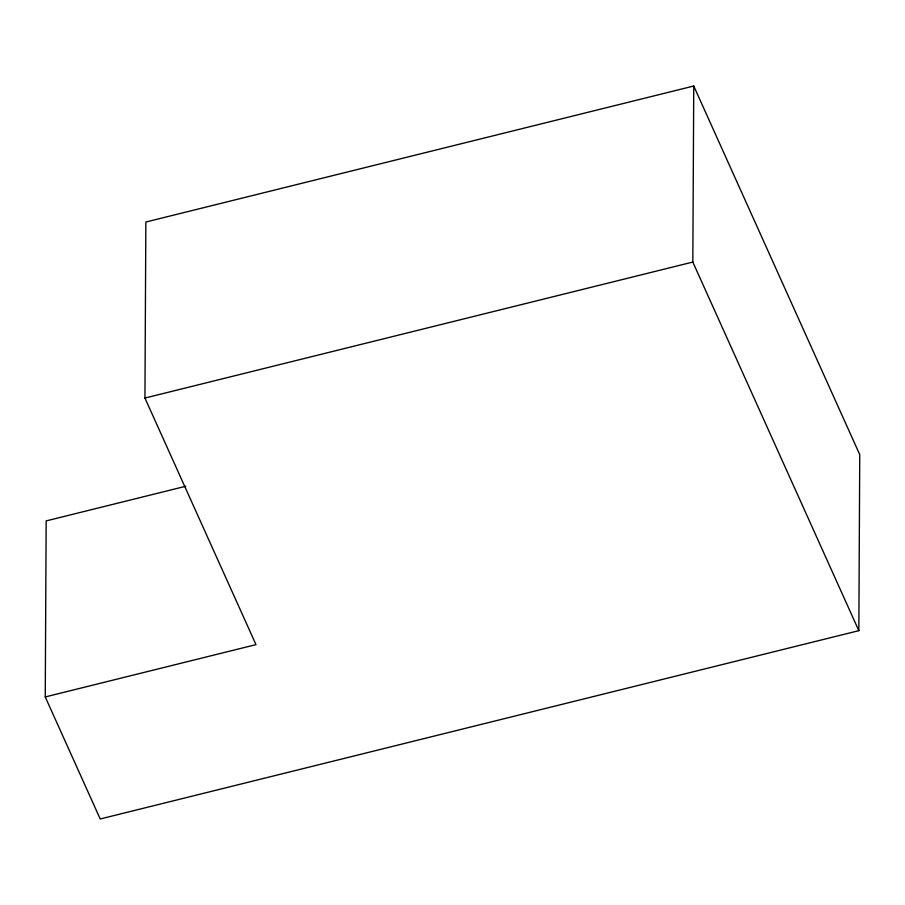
<?xml version="1.0" encoding="UTF-8"?>
<svg xmlns="http://www.w3.org/2000/svg" width="905" height="905" viewBox="0 0 905 905"><rect width="100%" height="100%" fill="white"/><g stroke="black" fill="none" stroke-linecap="round" stroke-linejoin="round"><path stroke-width="1.36" d="M45.25 696.941L255.979 644.632L144.936 398.053L145.852 222.019L693.75 86.02L859.75 454.638L858.834 630.672L100.206 818.98L45.25 696.941L46.166 520.907L185.74 486.268M858.834 630.672L692.823 262.054L693.75 86.02M144.936 398.053L692.823 262.054"/></g></svg>
